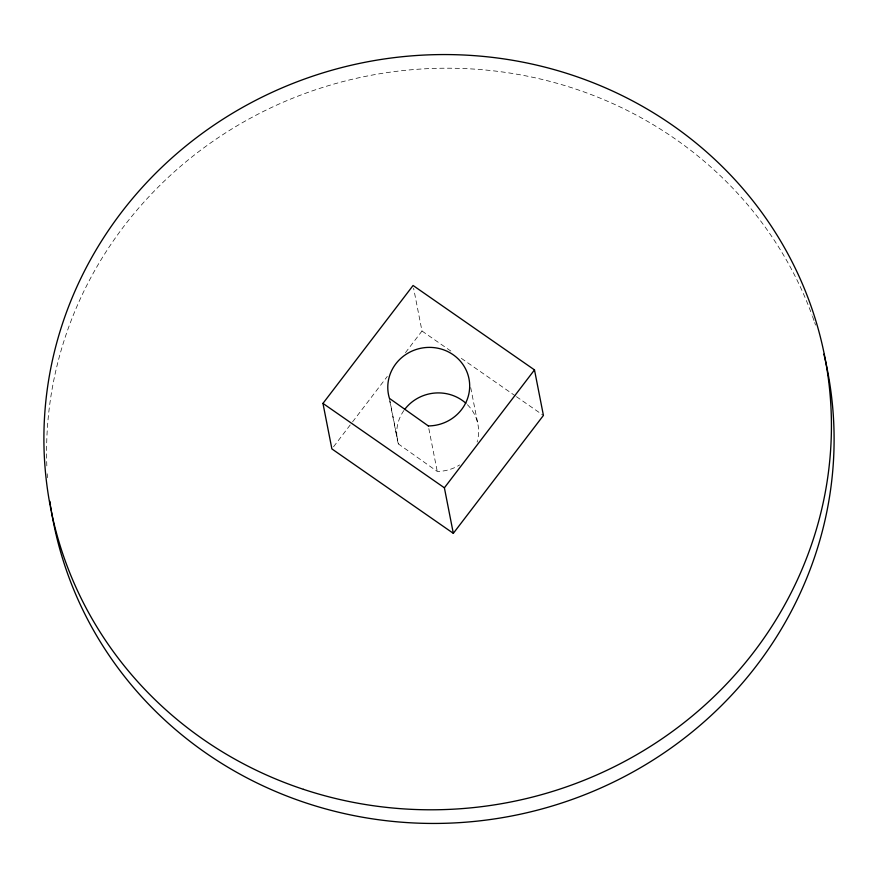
<?xml version="1.0" encoding="UTF-8"?>
<svg xmlns="http://www.w3.org/2000/svg" width="878" height="878" viewBox="0 0 878 878"><rect width="100%" height="100%" fill="white"/><g stroke="black" fill="none" stroke-linecap="round" stroke-linejoin="round"><path stroke-width="0.66" stroke-dasharray="4.39 3.29" d="M333.552 446.759L351.738 422.955M352.561 421.879L387.286 376.442M405.471 352.649L422 331.017L413.593 288.171M422 331.017L451.237 351.332M461.356 358.367L515.32 395.89M516.44 396.669L543.427 415.426M389.448 398.392L398.382 443.917L437.244 471.442A41.014 39.203 -11.1 0 0 459.611 464.956M470.707 387.593L477.939 424.414M428.837 428.607L437.244 471.442M389.766 401.114L397.525 440.602M47.478 477.731A394.398 376.958 -11.1 0 1 47.214 473.791M46.83 465.9A394.398 376.958 -11.1 0 1 367.454 75.98A394.398 376.958 -11.1 0 1 812.051 315.147M812.501 316.387A394.398 376.958 -11.1 0 1 814.257 321.359M814.685 322.599A394.398 376.958 -11.1 0 1 815.53 325.09M467.403 404.692A41.014 39.203 -11.1 0 1 477.632 440.065M477.467 440.734A41.014 39.203 -11.1 0 1 477.105 442.073M398.382 443.917A41.014 39.203 -11.1 0 1 403.946 410.443"/><path stroke-width="1.32" d="M322.961 403.397L413.077 285.493L534.493 369.901L543.427 415.426L453.322 533.33L331.895 448.921L322.961 403.397L444.389 487.806L453.322 533.33M444.389 487.806L534.493 369.901M823.904 354.174A394.398 376.958 -11.1 0 1 515.924 815.135A394.398 376.958 -11.1 0 1 51.495 511.698M51.286 510.403A394.398 376.958 -11.1 0 1 50.672 506.507M50.474 505.201A394.398 376.958 -11.1 0 1 49.914 501.294M404.78 409.313A41.014 39.203 -11.1 0 1 465.889 403.265M428.321 425.929L389.448 398.392A41.014 39.203 -11.1 0 1 421.089 348.204A41.014 39.203 -11.1 0 1 469.521 382.501A41.014 39.203 -11.1 0 1 428.321 425.929M303.415 789.322A394.398 376.958 -11.1 0 0 825.364 359.815A394.398 376.958 -11.1 0 0 184.204 147.383A394.398 376.958 -11.1 0 0 303.415 789.322"/></g></svg>
